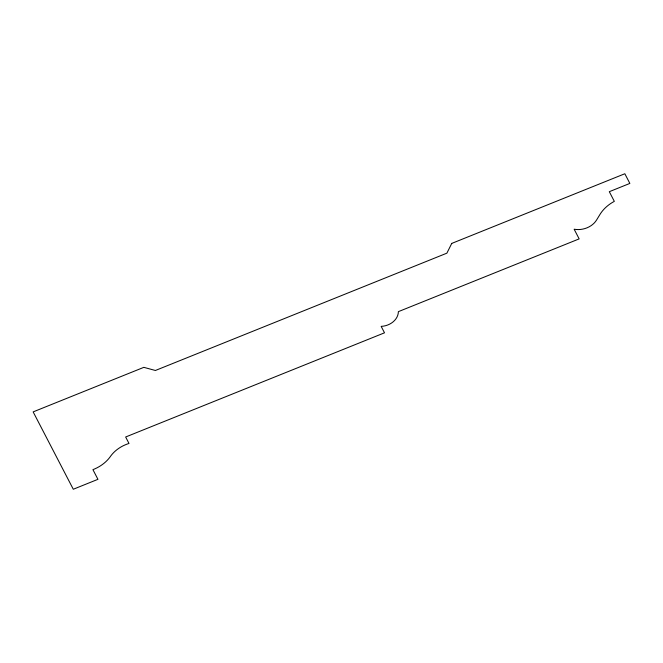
<?xml version="1.0" encoding="UTF-8"?>
<svg xmlns="http://www.w3.org/2000/svg" width="663" height="663" viewBox="0 0 663 663"><rect width="100%" height="100%" fill="white"/><g stroke="black" fill="none" stroke-linecap="round" stroke-linejoin="round"><path stroke-width="0.99" d="M451.752 243.412L446.879 253.167L155.399 370.484L143.83 367.343L33.15 411.889L73.286 489.253L97.942 479.324L92.919 469.661A35.736 28.65 -11.6 0 0 110.928 455.746A32.827 26.321 -11.6 0 1 128.995 443.448L125.647 437L384.507 332.818L381.167 326.37A16.757 13.434 -11.6 0 0 398.364 311.651L579.155 238.887L574.141 229.224A19.078 15.299 -11.6 0 0 596.576 220.008L599.916 214.53A36.705 29.429 -11.6 0 1 614.319 201.361L609.305 191.69L629.85 183.419L624.836 173.747L451.752 243.412"/></g></svg>
